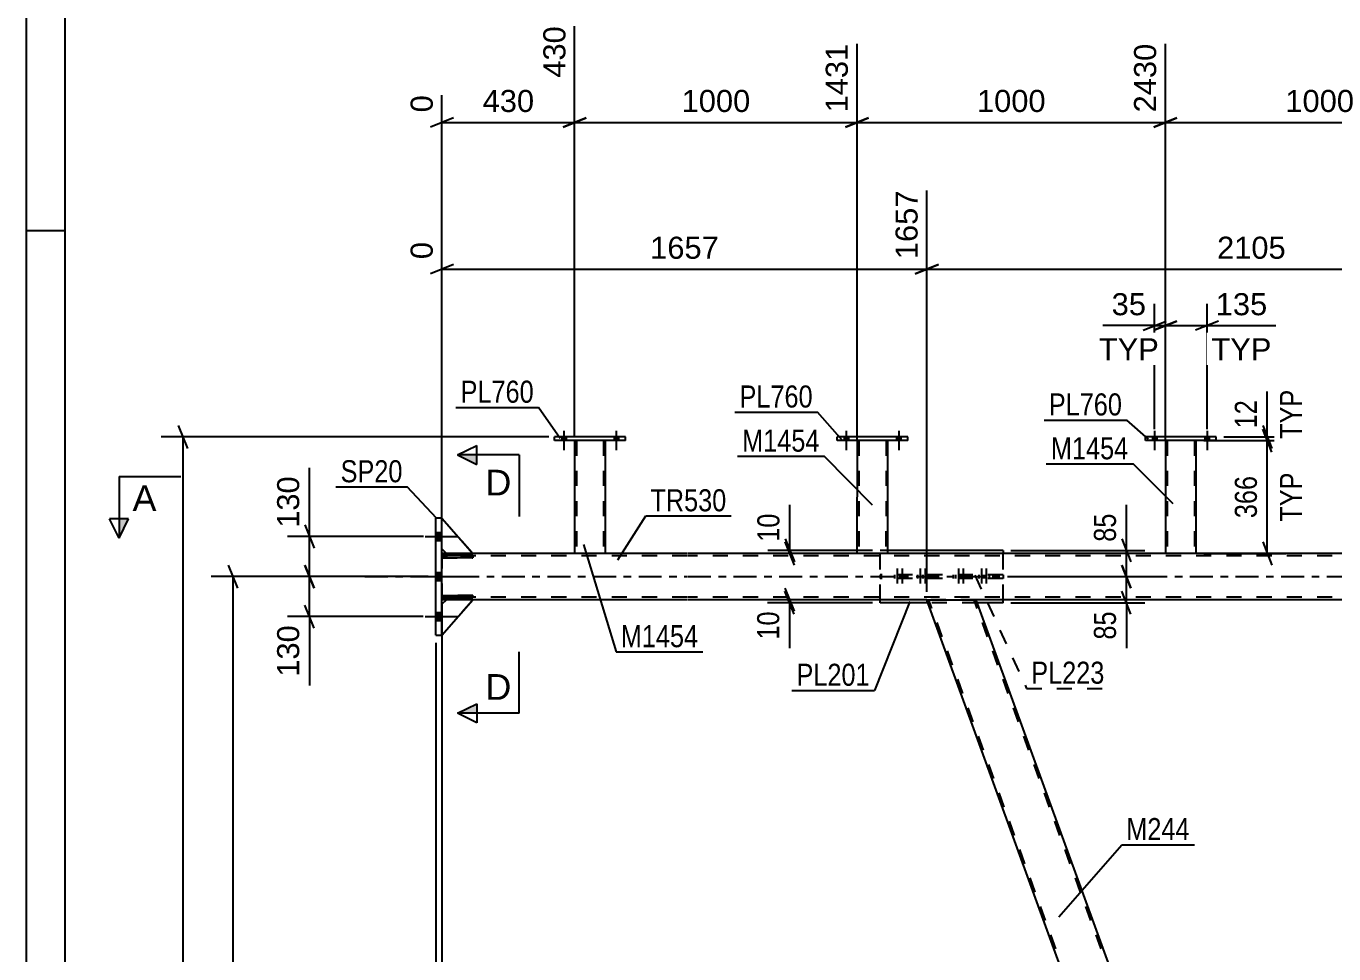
# Model space of a CAD drawing. Header units: millimetres. Extents: x -54 to 787, y -402 to 192.
# Drawn here: x -53.8 to 115.8, y -49 to 71.4 of the extents above; entities that cross this region are included whole.
import ezdxf

# ---------------------------------------------------------------- set-up
doc = ezdxf.new("R2010")
doc.units = ezdxf.units.MM
doc.linetypes.add('DXK_LINE_DOT2', pattern=[3.9198, 1.9599, -1.9599])
doc.linetypes.add('DXK_LINE_DOT3', pattern=[5.9187, 2.979, -0.9799, 0.9799, -0.9799])
doc.styles.add('Arial', font='ARIAL.TTF', dxfattribs={"height": 0.2})
doc.styles.add('Arial Narrow', font='ARIALN.TTF', dxfattribs={"height": 0.2})

# ---------------------------------------------------------------- blocks, each defined once
blk = doc.blocks.new('Unknown-122573057-1115')
at = {"color": 5, "linetype": 'Continuous'}
for p, q in [((-53.78, 191.89), (-53.78, -402.11)), ((-48.78, 186.89), (-48.78, -397.11)), ((-48.78, 44.89), (-53.78, 44.89))]:
    blk.add_line(p, q, dxfattribs=at)
blk = doc.blocks.new('Part-122573057-3100 - 2998')
at = {"color": 2, "linetype": 'Continuous'}
for p, q in [((14.77, 17.64), (14.77, 18.12)), ((23.97, 18.12), (14.77, 18.12)), ((23.97, 17.64), (14.77, 17.64)), ((23.97, 17.64), (23.97, 18.12))]:
    blk.add_line(p, q, dxfattribs=at)
blk = doc.blocks.new('Part-122573057-3563 - 2998')
at = {"color": 7, "linetype": 'DXK_LINE_DOT2'}
for p, q in [((72.93, 0.24), (57.01, 0.24)), ((57.01, 0.24), (57.01, -0.24)), ((63.47, 0.24), (63.47, -0.24)), ((66.52, -0.24), (66.52, 0.24)), ((72.93, 0.24), (72.93, -0.24)), ((72.93, -0.24), (57.01, -0.24))]:
    blk.add_line(p, q, dxfattribs=at)
blk = doc.blocks.new('Part-122573057-3105 - 2998')
at = {"color": 2, "linetype": 'Continuous'}
for p, q in [((0.76, 3), (0.16, 3)), ((31.97, 3), (4.16, 3)), ((676.08, 3), (32.07, 3)), ((0.76, -3), (0.16, -3)), ((31.97, -3), (4.16, -3)), ((63.05, -3), (32.07, -3)), ((148.18, -3), (69.43, -3))]:
    blk.add_line(p, q, dxfattribs=at)
at = {"color": 7, "linetype": 'DXK_LINE_DOT2'}
for p, q in [((0.16, 3), (0.16, -3)), ((31.97, 2.68), (0.16, 2.68)), ((4.16, 3), (0.76, 3)), ((680.08, 2.68), (32.07, 2.68)), ((31.97, -2.68), (0.16, -2.68)), ((4.16, -3), (0.76, -3)), ((680.08, -2.68), (32.07, -2.68)), ((69.43, -3), (63.05, -3))]:
    blk.add_line(p, q, dxfattribs=at)
at = {"color": 7, "linetype": 'DXK_LINE_DOT3'}
for p, q in [((-9.84, 0), (31.97, 0)), ((32.07, 0), (690.08, 0))]:
    blk.add_line(p, q, dxfattribs=at)
blk = doc.blocks.new('Part-122573057-3136 - 2998')
at = {"color": 2, "linetype": 'Continuous'}
for p, q in [((51.4, 17.64), (51.4, 18.12)), ((60.6, 18.12), (51.4, 18.12)), ((60.6, 17.64), (51.4, 17.64)), ((60.6, 17.64), (60.6, 18.12))]:
    blk.add_line(p, q, dxfattribs=at)
blk = doc.blocks.new('Part-122573057-3457 - 2998')
at = {"color": 7, "linetype": 'DXK_LINE_DOT2'}
for p, q in [((0.76, -3), (0.16, -3.6)), ((0.16, -7.6), (4.16, -3)), ((4.16, -3), (0.76, -3)), ((0.16, -3.6), (0.16, -7.6))]:
    blk.add_line(p, q, dxfattribs=at)
blk = doc.blocks.new('Part-122573057-3141 - 2998')
at = {"color": 2, "linetype": 'Continuous'}
for p, q in [((17.37, 17.64), (17.37, 3)), ((21.37, 3), (21.37, 17.64))]:
    blk.add_line(p, q, dxfattribs=at)
at = {"color": 7, "linetype": 'DXK_LINE_DOT2'}
for p, q in [((21.37, 17.64), (17.37, 17.64)), ((17.61, 17.64), (17.61, 3)), ((21.13, 17.64), (21.13, 3)), ((21.37, 3), (17.37, 3)), ((21.37, 3), (21.37, 3)), ((21.37, 3), (21.37, 3))]:
    blk.add_line(p, q, dxfattribs=at)
blk = doc.blocks.new('Bolt-122573057-3182 - 2998')
at = {"linetype": 'Continuous'}
for points in [[(0.16, 4.68), (0.16, 5.72), (-0.64, 5.72), (-0.64, 4.68)], [(0.16, 4.68), (0.16, 5.72), (-0.64, 5.72), (-0.64, 4.68)], [(0.16, 4.68), (0.16, 5.72), (-0.64, 5.72), (-0.64, 4.68)], [(0.16, -0.52), (0.16, 0.52), (-0.64, 0.52), (-0.64, -0.52)], [(0.16, -0.52), (0.16, 0.52), (-0.64, 0.52), (-0.64, -0.52)], [(0.16, -5.72), (0.16, -4.68), (-0.64, -4.68), (-0.64, -5.72)], [(0.16, -5.72), (0.16, -4.68), (-0.64, -4.68), (-0.64, -5.72)], [(0.16, -5.72), (0.16, -4.68), (-0.64, -4.68), (-0.64, -5.72)]]:
    blk.add_hatch(color=1, dxfattribs=at).paths.add_polyline_path(points)
at = {"color": 1, "linetype": 'Continuous'}
for p, q in [((-2.04, 5.2), (2.16, 5.2)), ((-2.04, 5.2), (2.16, 5.2)), ((-2.04, 5.2), (2.16, 5.2)), ((-0.64, 5.72), (0.16, 5.72)), ((-0.64, 5.72), (0.16, 5.72)), ((-0.64, 5.72), (0.16, 5.72)), ((-0.64, 4.68), (0.16, 4.68)), ((-0.64, 4.68), (0.16, 4.68)), ((-0.64, 4.68), (0.16, 4.68)), ((-2.04, 0), (2.16, 0)), ((-2.04, 0), (2.16, 0)), ((-0.64, 0.52), (0.16, 0.52)), ((-0.64, 0.52), (0.16, 0.52)), ((-0.64, -0.52), (0.16, -0.52)), ((-0.64, -0.52), (0.16, -0.52)), ((-0.64, -4.68), (0.16, -4.68)), ((-0.64, -4.68), (0.16, -4.68)), ((-0.64, -4.68), (0.16, -4.68)), ((-2.04, -5.2), (2.16, -5.2)), ((-2.04, -5.2), (2.16, -5.2)), ((-2.04, -5.2), (2.16, -5.2)), ((-0.64, -5.72), (0.16, -5.72)), ((-0.64, -5.72), (0.16, -5.72)), ((-0.64, -5.72), (0.16, -5.72))]:
    blk.add_line(p, q, dxfattribs=at)
blk = doc.blocks.new('Part-122573057-3583 - 2998')
at = {"color": 2, "linetype": 'Continuous'}
for p, q in [((147.23, -3), (111.01, -117.23)), ((149.92, -7.77), (113.69, -122))]:
    blk.add_line(p, q, dxfattribs=at)
at = {"color": 7, "linetype": 'DXK_LINE_DOT2'}
for p, q in [((147.48, -3), (111.14, -117.6)), ((148.18, -3), (147.23, -3)), ((148.18, -3), (149.92, -7.77)), ((113.44, -122), (149.78, -7.4)), ((112.74, -122), (111.01, -117.23)), ((113.69, -122), (112.74, -122))]:
    blk.add_line(p, q, dxfattribs=at)
blk = doc.blocks.new('Part-122573057-3193 - 2998')
at = {"color": 2, "linetype": 'Continuous'}
for p, q in [((93.99, 17.64), (93.99, 3)), ((97.99, 3), (97.99, 17.64))]:
    blk.add_line(p, q, dxfattribs=at)
at = {"color": 7, "linetype": 'DXK_LINE_DOT2'}
for p, q in [((97.99, 17.64), (93.99, 17.64)), ((94.23, 17.64), (94.23, 3)), ((97.75, 17.64), (97.75, 3)), ((97.99, 3), (93.99, 3)), ((97.99, 3), (97.99, 3)), ((97.99, 3), (97.99, 3))]:
    blk.add_line(p, q, dxfattribs=at)
blk = doc.blocks.new('Part-122573057-3198 - 2998')
at = {"color": 2, "linetype": 'Continuous'}
for p, q in [((91.39, 17.64), (91.39, 18.12)), ((100.59, 18.12), (91.39, 18.12)), ((100.59, 17.64), (91.39, 17.64)), ((100.59, 17.64), (100.59, 18.12))]:
    blk.add_line(p, q, dxfattribs=at)
blk = doc.blocks.new('Part-122573057-3203 - 2998')
at = {"color": 2, "linetype": 'Continuous'}
for p, q in [((54, 17.64), (53.99, 3)), ((57.99, 3), (58, 17.64))]:
    blk.add_line(p, q, dxfattribs=at)
at = {"color": 7, "linetype": 'DXK_LINE_DOT2'}
for p, q in [((58, 17.64), (54, 17.64)), ((54.24, 17.64), (54.23, 3)), ((57.76, 17.64), (57.75, 3)), ((57.99, 3), (53.99, 3)), ((57.99, 3), (57.99, 3)), ((57.99, 3), (57.99, 3))]:
    blk.add_line(p, q, dxfattribs=at)
blk = doc.blocks.new('Part-122573057-3376 - 2998')
at = {"color": 2, "linetype": 'Continuous'}
for p, q in [((0.16, -2.44), (4.16, -2.44)), ((0.16, -2.44), (0.16, -2.76)), ((4.16, -2.76), (0.16, -2.76)), ((4.16, -2.44), (4.16, -2.76))]:
    blk.add_line(p, q, dxfattribs=at)
at = {"color": 7, "linetype": 'DXK_LINE_DOT2'}
blk.add_line((0.76, -2.76), (0.76, -2.44), dxfattribs=at)
blk = doc.blocks.new('Bolt-122573057-3629 - 2998')
at = {"linetype": 'Continuous'}
for points in [[(52.32, 17.64), (52.88, 17.64), (52.88, 18.12), (52.32, 18.12)], [(52.32, 17.64), (52.88, 17.64), (52.88, 18.12), (52.32, 18.12)], [(59.12, 17.64), (59.68, 17.64), (59.68, 18.12), (59.12, 18.12)], [(59.12, 17.64), (59.68, 17.64), (59.68, 18.12), (59.12, 18.12)]]:
    blk.add_hatch(color=1, dxfattribs=at).paths.add_polyline_path(points)
at = {"color": 1, "linetype": 'Continuous'}
for p, q in [((52.6, 18.92), (52.6, 16.4)), ((52.6, 18.92), (52.6, 16.4)), ((59.4, 18.92), (59.4, 16.4)), ((59.4, 18.92), (59.4, 16.4)), ((52.32, 18.12), (52.32, 17.64)), ((52.32, 18.12), (52.32, 17.64)), ((52.88, 18.12), (52.88, 17.64)), ((52.88, 18.12), (52.88, 17.64)), ((59.12, 18.12), (59.12, 17.64)), ((59.12, 18.12), (59.12, 17.64)), ((59.68, 18.12), (59.68, 17.64)), ((59.68, 18.12), (59.68, 17.64))]:
    blk.add_line(p, q, dxfattribs=at)
blk = doc.blocks.new('Part-122573057-3298 - 2998')
at = {"color": 7, "linetype": 'DXK_LINE_DOT2'}
for p, q in [((4.16, -2.44), (0.16, -2.44)), ((0.16, -2.44), (0.16, -2.76)), ((0.16, -2.76), (4.16, -2.76)), ((0.76, -2.76), (0.76, -2.44)), ((4.16, -2.76), (4.16, -2.44))]:
    blk.add_line(p, q, dxfattribs=at)
blk = doc.blocks.new('Part-122573057-3375 - 2998')
at = {"color": 7, "linetype": 'DXK_LINE_DOT2'}
for p, q in [((4.16, 2.76), (0.16, 2.76)), ((0.16, 2.76), (0.16, 2.44)), ((0.16, 2.44), (4.16, 2.44)), ((0.76, 2.76), (0.76, 2.44)), ((4.16, 2.44), (4.16, 2.76))]:
    blk.add_line(p, q, dxfattribs=at)
blk = doc.blocks.new('Part-122573057-3377 - 2998')
at = {"color": 2, "linetype": 'Continuous'}
for p, q in [((0.16, 2.44), (0.16, 2.76)), ((0.16, 2.76), (4.16, 2.76)), ((4.16, 2.44), (0.16, 2.44)), ((4.16, 2.76), (4.16, 2.44))]:
    blk.add_line(p, q, dxfattribs=at)
at = {"color": 7, "linetype": 'DXK_LINE_DOT2'}
blk.add_line((0.76, 2.44), (0.76, 2.76), dxfattribs=at)
blk = doc.blocks.new('Part-122573057-3432 - 2998')
at = {"color": 2, "linetype": 'Continuous'}
for p, q in [((106.36, -122), (63.05, -3)), ((63.05, -3), (69.43, -3)), ((112.74, -122), (69.43, -3)), ((112.71, -122), (106.36, -122)), ((112.74, -122), (112.71, -122))]:
    blk.add_line(p, q, dxfattribs=at)
at = {"color": 7, "linetype": 'DXK_LINE_DOT2'}
for p, q in [((106.61, -122), (63.3, -3)), ((112.49, -122), (69.18, -3))]:
    blk.add_line(p, q, dxfattribs=at)
blk = doc.blocks.new('Part-122573057-3455 - 2998')
at = {"color": 7, "linetype": 'DXK_LINE_DOT2'}
for p, q in [((0.16, 3.6), (0.16, 7.6)), ((0.16, 7.6), (4.16, 3)), ((0.76, 3), (0.16, 3.6)), ((4.16, 3), (0.76, 3))]:
    blk.add_line(p, q, dxfattribs=at)
blk = doc.blocks.new('Part-122573057-3456 - 2998')
at = {"color": 2, "linetype": 'Continuous'}
for p, q in [((0.16, 7.6), (4.16, 3)), ((0.76, 3), (0.16, 3.6)), ((4.16, 3), (0.76, 3))]:
    blk.add_line(p, q, dxfattribs=at)
at = {"color": 7, "linetype": 'DXK_LINE_DOT2'}
blk.add_line((0.16, 3.6), (0.16, 7.6), dxfattribs=at)
blk = doc.blocks.new('Part-122573057-3484 - 2998')
at = {"color": 2, "linetype": 'Continuous'}
for p, q in [((0.76, -3), (0.16, -3.6)), ((0.16, -7.6), (4.16, -3)), ((4.16, -3), (0.76, -3))]:
    blk.add_line(p, q, dxfattribs=at)
at = {"color": 7, "linetype": 'DXK_LINE_DOT2'}
blk.add_line((0.16, -3.6), (0.16, -7.6), dxfattribs=at)
blk = doc.blocks.new('Bolt-122573057-3637 - 2998')
at = {"color": 1, "linetype": 'DXK_LINE_DOT2'}
for p, q in [((58.84, 0.24), (58.84, -0.24)), ((59.2, 1.04), (59.2, -2.16)), ((59.49, 0.24), (59.49, -0.24)), ((59.56, 0.24), (59.56, -0.24)), ((59.85, 1.04), (59.85, -2.16)), ((60.21, 0.24), (60.21, -0.24)), ((61.82, 0.24), (61.82, -0.24)), ((62.18, 1.04), (62.18, -2.16)), ((62.47, 0.24), (62.47, -0.24)), ((62.54, 0.24), (62.54, -0.24)), ((62.83, 1.04), (62.83, -2.16)), ((63.19, 0.24), (63.19, -0.24))]:
    blk.add_line(p, q, dxfattribs=at)
blk = doc.blocks.new('Bolt-122573057-3631 - 2998')
at = {"linetype": 'Continuous'}
for points in [[(15.69, 17.64), (16.25, 17.64), (16.25, 18.12), (15.69, 18.12)], [(15.69, 17.64), (16.25, 17.64), (16.25, 18.12), (15.69, 18.12)], [(22.49, 17.64), (23.05, 17.64), (23.05, 18.12), (22.49, 18.12)], [(22.49, 17.64), (23.05, 17.64), (23.05, 18.12), (22.49, 18.12)]]:
    blk.add_hatch(color=1, dxfattribs=at).paths.add_polyline_path(points)
at = {"color": 1, "linetype": 'Continuous'}
for p, q in [((15.97, 18.92), (15.97, 16.4)), ((15.97, 18.92), (15.97, 16.4)), ((22.77, 18.92), (22.77, 16.4)), ((22.77, 18.92), (22.77, 16.4)), ((15.69, 18.12), (15.69, 17.64)), ((15.69, 18.12), (15.69, 17.64)), ((16.25, 18.12), (16.25, 17.64)), ((16.25, 18.12), (16.25, 17.64)), ((22.49, 18.12), (22.49, 17.64)), ((22.49, 18.12), (22.49, 17.64)), ((23.05, 18.12), (23.05, 17.64)), ((23.05, 18.12), (23.05, 17.64))]:
    blk.add_line(p, q, dxfattribs=at)
blk = doc.blocks.new('Part-122573057-3547 - 2998')
at = {"color": 2, "linetype": 'Continuous'}
for p, q in [((-0.64, -7.6), (-0.64, 7.6)), ((0.16, 7.6), (-0.64, 7.6)), ((0.16, -7.6), (0.16, 7.6)), ((-0.64, -7.6), (0.16, -7.6))]:
    blk.add_line(p, q, dxfattribs=at)
blk = doc.blocks.new('Part-122573057-3568 - 2998')
at = {"color": 7, "linetype": 'DXK_LINE_DOT2'}
for p, q in [((57.01, -3), (57.01, 3.4)), ((57.99, 3.4), (57.01, 3.4)), ((72.93, -3), (72.93, 3)), ((69.58, -3.4), (63.19, -3.4))]:
    blk.add_line(p, q, dxfattribs=at)
at = {"color": 2, "linetype": 'Continuous'}
for p, q in [((72.93, 3.4), (57.99, 3.4)), ((72.93, 3.4), (72.93, 3)), ((57.01, -3.4), (57.01, -3)), ((72.93, -3.4), (72.93, -3)), ((63.19, -3.4), (57.01, -3.4)), ((72.93, -3.4), (69.58, -3.4))]:
    blk.add_line(p, q, dxfattribs=at)
blk = doc.blocks.new('Bolt-122573057-3627 - 2998')
at = {"linetype": 'Continuous'}
for points in [[(92.31, 17.64), (92.87, 17.64), (92.87, 18.12), (92.31, 18.12)], [(92.31, 17.64), (92.87, 17.64), (92.87, 18.12), (92.31, 18.12)], [(99.11, 17.64), (99.67, 17.64), (99.67, 18.12), (99.11, 18.12)], [(99.11, 17.64), (99.67, 17.64), (99.67, 18.12), (99.11, 18.12)]]:
    blk.add_hatch(color=1, dxfattribs=at).paths.add_polyline_path(points)
at = {"color": 1, "linetype": 'Continuous'}
for p, q in [((92.59, 18.92), (92.59, 16.4)), ((92.59, 18.92), (92.59, 16.4)), ((99.39, 18.92), (99.39, 16.4)), ((99.39, 18.92), (99.39, 16.4)), ((92.31, 18.12), (92.31, 17.64)), ((92.31, 18.12), (92.31, 17.64)), ((92.87, 18.12), (92.87, 17.64)), ((92.87, 18.12), (92.87, 17.64)), ((99.11, 18.12), (99.11, 17.64)), ((99.11, 18.12), (99.11, 17.64)), ((99.67, 18.12), (99.67, 17.64)), ((99.67, 18.12), (99.67, 17.64))]:
    blk.add_line(p, q, dxfattribs=at)
blk = doc.blocks.new('Bolt-122573057-3630 - 2998')
at = {"color": 1, "linetype": 'DXK_LINE_DOT2'}
for p, q in [((66.78, 0.24), (66.78, -0.24)), ((67.14, 1.04), (67.14, -1.96)), ((67.39, 0.24), (67.39, -0.24)), ((67.5, 0.24), (67.5, -0.24)), ((67.75, 1.04), (67.75, -1.96)), ((68.11, 0.24), (68.11, -0.24)), ((69.8, 0.24), (69.8, -0.24)), ((70.16, 1.04), (70.16, -1.96)), ((70.4, 0.24), (70.4, -0.24)), ((70.52, 0.24), (70.52, -0.24)), ((70.76, 1.04), (70.76, -1.96)), ((71.12, 0.24), (71.12, -0.24))]:
    blk.add_line(p, q, dxfattribs=at)
blk = doc.blocks.new('StraightDimension-122573057-4766 - 2998')
at = {"color": 7, "linetype": 'Continuous'}
for p, q in [((92.59, 19.12), (92.59, 35.42)), ((93.99, 18.64), (93.99, 35.42)), ((91.09, 31.97), (94.09, 33.17)), ((95.49, 33.17), (92.49, 31.97)), ((92.59, 32.57), (93.99, 32.57))]:
    blk.add_line(p, q, dxfattribs=at)
at = {"color": 0}
blk.add_wipeout([(92.07, 33.32), (92.07, 37.52), (86.42, 37.52), (86.42, 33.32)], dxfattribs=at)
at = {"color": 0, "linetype": 'Continuous'}
blk.add_wipeout([(93.73, 27.47), (93.73, 31.67), (84.76, 31.67), (84.76, 27.47)], dxfattribs=at)
at = {"color": 7, "linetype": 'Continuous'}
blk.add_line((92.59, 32.57), (85.89, 32.57), dxfattribs=at)
blk.add_line((92.59, 32.57), (85.89, 32.57), dxfattribs=at)
at = {"color": 3, "style": 'Arial'}
blk.add_text('35', height=2.865, dxfattribs=at).set_placement((87.02, 33.92))
at = {"color": 3, "linetype": 'Continuous', "style": 'Arial'}
blk.add_text('TYP', height=2.865, dxfattribs=at).set_placement((85.36, 28.07))
blk = doc.blocks.new('StraightDimension-122573057-10119 - 2998')
at = {"color": 7, "linetype": 'Continuous'}
for p, q in [((56.01, 3.4), (42.43, 3.4)), ((44.68, 4.9), (45.88, 1.9)), ((45.88, 1.5), (44.68, 4.5)), ((45.28, 3), (45.28, 3.4)), ((56.01, 3), (42.43, 3))]:
    blk.add_line(p, q, dxfattribs=at)
at = {"color": 0}
blk.add_wipeout([(44.53, 8.78), (40.33, 8.78), (40.33, 3.92), (44.53, 3.92)], dxfattribs=at)
at = {"color": 7, "linetype": 'Continuous'}
blk.add_line((45.28, 3.4), (45.28, 9.3), dxfattribs=at)
blk.add_line((45.28, 3.4), (45.28, 9.3), dxfattribs=at)
at = {"color": 3, "style": 'Arial Narrow'}
blk.add_text('10', height=2.863, rotation=90.0002, dxfattribs=at).set_placement((43.93, 4.52))
blk = doc.blocks.new('StraightDimension-122573057-4388 - 2998')
at = {"color": 7, "linetype": 'Continuous'}
for p, q in [((-17.61, 1.5), (-16.41, -1.5)), ((-1.64, 0), (-19.86, 0)), ((-17.01, -5.2), (-17.01, 0)), ((-16.41, -6.7), (-17.61, -3.7)), ((-2.26, -5.2), (-19.86, -5.2))]:
    blk.add_line(p, q, dxfattribs=at)
at = {"color": 0}
blk.add_wipeout([(-17.76, -5.73), (-21.96, -5.73), (-21.96, -13.6), (-17.76, -13.6)], dxfattribs=at)
at = {"color": 7, "linetype": 'Continuous'}
blk.add_line((-17.01, -5.2), (-17.01, -14.12), dxfattribs=at)
blk.add_line((-17.01, -5.2), (-17.01, -14.12), dxfattribs=at)
at = {"color": 3, "style": 'Arial'}
blk.add_text('130', height=2.865, rotation=90.0002, dxfattribs=at).set_placement((-18.36, -13))
blk = doc.blocks.new('StraightDimension-122573057-4366 - 2998')
at = {"color": 7, "linetype": 'Continuous'}
for p, q in [((-26.33, -1.5), (-27.53, 1.5)), ((-1.64, 0), (-29.78, 0)), ((-26.93, -125), (-26.93, 0)), ((-27.53, -123.5), (-26.33, -126.5)), ((40.47, -125), (-29.78, -125))]:
    blk.add_line(p, q, dxfattribs=at)
at = {"color": 0}
blk.add_wipeout([(-27.68, -57.45), (-31.88, -57.45), (-31.88, -67.55), (-27.68, -67.55)], dxfattribs=at)
at = {"color": 3, "style": 'Arial'}
blk.add_text('3125', height=2.865, rotation=90.0002, dxfattribs=at).set_placement((-28.28, -66.95))
blk = doc.blocks.new('StraightDimension-122573057-3693 - 2998')
at = {"color": 7, "linetype": 'Continuous'}
for p, q in [((107.81, 16.14), (106.61, 19.14)), ((98.99, 17.64), (109.61, 17.64)), ((107.21, 3), (107.21, 17.64)), ((106.61, 4.5), (107.81, 1.5)), ((98.99, 3), (109.61, 3))]:
    blk.add_line(p, q, dxfattribs=at)
at = {"color": 0, "linetype": 'Continuous'}
blk.add_wipeout([(112.31, 14.11), (108.11, 14.11), (108.11, 6.52), (112.31, 6.52)], dxfattribs=at)
at = {"color": 3, "linetype": 'Continuous', "style": 'Arial Narrow'}
blk.add_text('TYP', height=2.863, rotation=90.0002, dxfattribs=at).set_placement((111.71, 7.12))
at = {"color": 0}
blk.add_wipeout([(106.46, 13.66), (102.26, 13.66), (102.26, 6.98), (106.46, 6.98)], dxfattribs=at)
at = {"color": 3, "style": 'Arial Narrow'}
blk.add_text('366', height=2.863, rotation=90.0002, dxfattribs=at).set_placement((105.86, 7.58))
blk = doc.blocks.new('StraightDimension-122573057-4756 - 2998')
at = {"color": 7, "linetype": 'Continuous'}
for p, q in [((93.99, 18.64), (93.99, 35.42)), ((99.39, 19.12), (99.39, 35.42)), ((92.49, 31.97), (95.49, 33.17)), ((93.99, 32.57), (99.39, 32.57)), ((100.89, 33.17), (97.89, 31.97))]:
    blk.add_line(p, q, dxfattribs=at)
at = {"color": 0}
blk.add_wipeout([(107.79, 33.32), (107.79, 37.52), (99.92, 37.52), (99.92, 33.32)], dxfattribs=at)
at = {"color": 0, "linetype": 'Continuous'}
blk.add_wipeout([(108.34, 27.47), (108.34, 31.67), (99.36, 31.67), (99.36, 27.47)], dxfattribs=at)
at = {"color": 7, "linetype": 'Continuous'}
blk.add_line((99.39, 32.57), (108.31, 32.57), dxfattribs=at)
blk.add_line((99.39, 32.57), (108.31, 32.57), dxfattribs=at)
at = {"color": 3, "style": 'Arial'}
blk.add_text('135', height=2.865, dxfattribs=at).set_placement((100.52, 33.92))
at = {"color": 3, "linetype": 'Continuous', "style": 'Arial'}
blk.add_text('TYP', height=2.865, dxfattribs=at).set_placement((99.96, 28.07))
blk = doc.blocks.new('StraightDimension-122573057-8314 - 2998')
at = {"color": 7, "linetype": 'Continuous'}
for p, q in [((54, 17.62), (54, 69.15)), ((93.99, 17.62), (93.99, 69.15)), ((55.5, 59.55), (52.5, 58.35)), ((92.49, 58.35), (95.49, 59.55)), ((54, 58.95), (93.99, 58.95))]:
    blk.add_line(p, q, dxfattribs=at)
at = {"color": 0, "linetype": 'Continuous'}
blk.add_wipeout([(93.39, 69.75), (89.19, 69.75), (89.19, 59.65), (93.39, 59.65)], dxfattribs=at)
at = {"color": 0}
blk.add_wipeout([(79.04, 59.7), (79.04, 63.9), (68.95, 63.9), (68.95, 59.7)], dxfattribs=at)
at = {"color": 3, "linetype": 'Continuous', "style": 'Arial'}
blk.add_text('2430', height=2.865, rotation=90.0002, dxfattribs=at).set_placement((92.79, 60.25))
at = {"color": 3, "style": 'Arial'}
blk.add_text('1000', height=2.865, dxfattribs=at).set_placement((69.55, 60.3))
blk = doc.blocks.new('StraightDimension-122573057-4438 - 2998')
at = {"color": 7, "linetype": 'Continuous'}
for p, q in [((-32.8, 16.62), (-34, 19.62)), ((14.01, 18.12), (-36.25, 18.12)), ((-33.4, -132.6), (-33.4, 18.12)), ((-34, -131.1), (-32.8, -134.1)), ((40.47, -132.6), (-36.25, -132.6))]:
    blk.add_line(p, q, dxfattribs=at)
at = {"color": 0}
blk.add_wipeout([(-34.15, -52.19), (-38.35, -52.19), (-38.35, -62.29), (-34.15, -62.29)], dxfattribs=at)
at = {"color": 3, "style": 'Arial'}
blk.add_text('3768', height=2.865, rotation=90.0002, dxfattribs=at).set_placement((-34.75, -61.69))
blk = doc.blocks.new('StraightDimension-122573057-3703 - 2998')
at = {"color": 7, "linetype": 'Continuous'}
for p, q in [((106.61, 19.62), (107.81, 16.62)), ((107.81, 16.14), (106.61, 19.14)), ((98.99, 17.64), (109.61, 17.64)), ((101.59, 18.12), (109.61, 18.12)), ((107.21, 17.64), (107.21, 18.12))]:
    blk.add_line(p, q, dxfattribs=at)
at = {"color": 0, "linetype": 'Continuous'}
blk.add_wipeout([(112.31, 24.86), (108.11, 24.86), (108.11, 17.27), (112.31, 17.27)], dxfattribs=at)
at = {"color": 0}
blk.add_wipeout([(106.46, 23.5), (102.26, 23.5), (102.26, 18.64), (106.46, 18.64)], dxfattribs=at)
at = {"color": 7, "linetype": 'Continuous'}
blk.add_line((107.21, 18.12), (107.21, 24.02), dxfattribs=at)
blk.add_line((107.21, 18.12), (107.21, 24.02), dxfattribs=at)
at = {"color": 3, "linetype": 'Continuous', "style": 'Arial Narrow'}
blk.add_text('TYP', height=2.863, rotation=90.0002, dxfattribs=at).set_placement((111.71, 17.87))
at = {"color": 3, "style": 'Arial Narrow'}
blk.add_text('12', height=2.863, rotation=90.0002, dxfattribs=at).set_placement((105.86, 19.24))
blk = doc.blocks.new('StraightDimension-122573057-3712 - 2998')
at = {"color": 7, "linetype": 'Continuous'}
for p, q in [((0.16, -4), (0.16, -64.84)), ((42.27, -121), (42.27, -59.59)), ((1.66, -61.84), (-1.34, -63.04)), ((0.16, -62.44), (42.27, -62.44)), ((40.77, -63.04), (43.77, -61.84))]:
    blk.add_line(p, q, dxfattribs=at)
at = {"color": 0}
blk.add_wipeout([(26.26, -61.69), (26.26, -57.49), (16.17, -57.49), (16.17, -61.69)], dxfattribs=at)
at = {"color": 3, "style": 'Arial'}
blk.add_text('1137', height=2.865, dxfattribs=at).set_placement((16.77, -61.09))
blk = doc.blocks.new('StraightDimension-122573057-4324 - 2998')
at = {"color": 7, "linetype": 'Continuous'}
blk.add_line((-0.64, -8.6), (-0.64, -166.98), dxfattribs=at)
blk = doc.blocks.new('StraightDimension-122573057-10147 - 2998')
at = {"color": 7, "linetype": 'Continuous'}
for p, q in [((73.93, 3.4), (91.33, 3.4)), ((88.33, 4.9), (89.53, 1.9)), ((88.93, 0), (88.93, 3.4)), ((73.93, 0), (91.33, 0)), ((89.53, -1.5), (88.33, 1.5))]:
    blk.add_line(p, q, dxfattribs=at)
at = {"color": 0}
blk.add_wipeout([(88.18, 8.78), (83.98, 8.78), (83.98, 3.92), (88.18, 3.92)], dxfattribs=at)
at = {"color": 7, "linetype": 'Continuous'}
blk.add_line((88.93, 3.4), (88.93, 9.3), dxfattribs=at)
blk.add_line((88.93, 3.4), (88.93, 9.3), dxfattribs=at)
at = {"color": 3, "style": 'Arial Narrow'}
blk.add_text('85', height=2.863, rotation=90.0002, dxfattribs=at).set_placement((87.58, 4.52))
blk = doc.blocks.new('StraightDimension-122573057-4396 - 2998')
at = {"color": 7, "linetype": 'Continuous'}
for p, q in [((-2.23, 5.2), (-19.86, 5.2)), ((-17.61, 6.7), (-16.41, 3.7)), ((-17.01, 0), (-17.01, 5.2)), ((-16.41, -1.5), (-17.61, 1.5)), ((-1.64, 0), (-19.86, 0))]:
    blk.add_line(p, q, dxfattribs=at)
at = {"color": 0}
blk.add_wipeout([(-17.76, 13.6), (-21.96, 13.6), (-21.96, 5.72), (-17.76, 5.72)], dxfattribs=at)
at = {"color": 7, "linetype": 'Continuous'}
blk.add_line((-17.01, 5.2), (-17.01, 14.12), dxfattribs=at)
blk.add_line((-17.01, 5.2), (-17.01, 14.12), dxfattribs=at)
at = {"color": 3, "style": 'Arial'}
blk.add_text('130', height=2.865, rotation=90.0002, dxfattribs=at).set_placement((-18.36, 6.33))
blk = doc.blocks.new('StraightDimension-122573057-4481 - 2998')
at = {"color": 7, "linetype": 'Continuous'}
for p, q in [((63.05, -2), (63.05, 50.09)), ((0.16, 4), (0.16, 43.42)), ((1.66, 40.5), (-1.34, 39.3)), ((0.16, 39.9), (63.05, 39.9)), ((61.55, 39.3), (64.55, 40.5))]:
    blk.add_line(p, q, dxfattribs=at)
at = {"color": 0, "linetype": 'Continuous'}
for points in [[(62.45, 50.69), (58.25, 50.69), (58.25, 40.6), (62.45, 40.6)], [(-0.44, 44.02), (-4.64, 44.02), (-4.64, 40.6), (-0.44, 40.6)]]:
    blk.add_wipeout(points, dxfattribs=at)
at = {"color": 0}
blk.add_wipeout([(36.65, 40.65), (36.65, 44.85), (26.56, 44.85), (26.56, 40.65)], dxfattribs=at)
at = {"color": 3, "linetype": 'Continuous', "style": 'Arial'}
for s, height, p in [('1657', 2.865, (61.85, 41.2)), ('0', 2.87, (-1.04, 41.2))]:
    blk.add_text(s, height=height, rotation=90.0002, dxfattribs=at).set_placement(p)
at = {"color": 3, "style": 'Arial'}
blk.add_text('1657', height=2.865, dxfattribs=at).set_placement((27.16, 41.25))
blk = doc.blocks.new('StraightDimension-122573057-4491 - 2998')
at = {"color": 7, "linetype": 'Continuous'}
for p, q in [((63.05, -2), (63.05, 50.09)), ((147.23, -2), (147.23, 50.09)), ((64.55, 40.5), (61.55, 39.3)), ((63.05, 39.9), (147.23, 39.9)), ((145.73, 39.3), (148.73, 40.5))]:
    blk.add_line(p, q, dxfattribs=at)
at = {"color": 0, "linetype": 'Continuous'}
blk.add_wipeout([(146.63, 50.69), (142.43, 50.69), (142.43, 40.6), (146.63, 40.6)], dxfattribs=at)
at = {"color": 0}
blk.add_wipeout([(110.19, 40.65), (110.19, 44.85), (100.09, 44.85), (100.09, 40.65)], dxfattribs=at)
at = {"color": 3, "linetype": 'Continuous', "style": 'Arial'}
blk.add_text('3761', height=2.865, rotation=90.0002, dxfattribs=at).set_placement((146.03, 41.2))
at = {"color": 3, "style": 'Arial'}
blk.add_text('2105', height=2.865, dxfattribs=at).set_placement((100.69, 41.25))
blk = doc.blocks.new('StraightDimension-122573057-8313 - 2998')
at = {"color": 7, "linetype": 'Continuous'}
for p, q in [((93.99, 17.62), (93.99, 69.15)), ((134, 18.64), (134, 69.15)), ((95.49, 59.55), (92.49, 58.35)), ((132.5, 58.35), (135.5, 59.55)), ((93.99, 58.95), (134, 58.95))]:
    blk.add_line(p, q, dxfattribs=at)
at = {"color": 0, "linetype": 'Continuous'}
blk.add_wipeout([(133.4, 69.75), (129.2, 69.75), (129.2, 59.65), (133.4, 59.65)], dxfattribs=at)
at = {"color": 0}
blk.add_wipeout([(119.04, 59.7), (119.04, 63.9), (108.95, 63.9), (108.95, 59.7)], dxfattribs=at)
at = {"color": 3, "linetype": 'Continuous', "style": 'Arial'}
blk.add_text('3430', height=2.865, rotation=90.0002, dxfattribs=at).set_placement((132.8, 60.25))
at = {"color": 3, "style": 'Arial'}
blk.add_text('1000', height=2.865, dxfattribs=at).set_placement((109.55, 60.3))
blk = doc.blocks.new('StraightDimension-122573057-8315 - 2998')
at = {"color": 7, "linetype": 'Continuous'}
for p, q in [((17.37, 18.24), (17.37, 71.42)), ((54, 17.62), (54, 69.15)), ((18.87, 59.55), (15.87, 58.35)), ((52.5, 58.35), (55.5, 59.55)), ((17.37, 58.95), (54, 58.95))]:
    blk.add_line(p, q, dxfattribs=at)
at = {"color": 0, "linetype": 'Continuous'}
blk.add_wipeout([(53.4, 69.75), (49.2, 69.75), (49.2, 59.65), (53.4, 59.65)], dxfattribs=at)
at = {"color": 0}
blk.add_wipeout([(40.73, 59.7), (40.73, 63.9), (30.64, 63.9), (30.64, 59.7)], dxfattribs=at)
at = {"color": 3, "linetype": 'Continuous', "style": 'Arial'}
blk.add_text('1431', height=2.865, rotation=90.0002, dxfattribs=at).set_placement((52.8, 60.25))
at = {"color": 3, "style": 'Arial'}
blk.add_text('1000', height=2.865, dxfattribs=at).set_placement((31.24, 60.3))
blk = doc.blocks.new('StraightDimension-122573057-8316 - 2998')
at = {"color": 7, "linetype": 'Continuous'}
for p, q in [((17.37, 18.24), (17.37, 71.42)), ((0.16, 4), (0.16, 62.48)), ((1.66, 59.55), (-1.34, 58.35)), ((15.87, 58.35), (18.87, 59.55)), ((0.16, 58.95), (17.37, 58.95))]:
    blk.add_line(p, q, dxfattribs=at)
at = {"color": 0, "linetype": 'Continuous'}
blk.add_wipeout([(-0.44, 63.08), (-4.64, 63.08), (-4.64, 59.65), (-0.44, 59.65)], dxfattribs=at)
at = {"color": 0}
blk.add_wipeout([(12.7, 59.7), (12.7, 63.9), (4.83, 63.9), (4.83, 59.7)], dxfattribs=at)
at = {"color": 3, "style": 'Arial'}
blk.add_text('430', height=2.865, dxfattribs=at).set_placement((5.43, 60.3))
at = {"color": 3, "linetype": 'Continuous', "style": 'Arial'}
blk.add_text('0', height=2.87, rotation=90.0002, dxfattribs=at).set_placement((-1.04, 60.25))
at = {"color": 0, "linetype": 'Continuous'}
blk.add_wipeout([(16.77, 72.02), (12.57, 72.02), (12.57, 64.15), (16.77, 64.15)], dxfattribs=at)
at = {"color": 3, "linetype": 'Continuous', "style": 'Arial'}
blk.add_text('430', height=2.865, rotation=90.0002, dxfattribs=at).set_placement((16.17, 64.75))
blk = doc.blocks.new('StraightDimension-122573057-10101 - 2998')
at = {"color": 7, "linetype": 'Continuous'}
for p, q in [((44.65, -1.5), (45.85, -4.5)), ((56.01, -3), (42.4, -3)), ((45.85, -4.9), (44.65, -1.9)), ((45.25, -3.4), (45.25, -3)), ((56.01, -3.4), (42.4, -3.4))]:
    blk.add_line(p, q, dxfattribs=at)
at = {"color": 0}
blk.add_wipeout([(44.5, -3.93), (40.3, -3.93), (40.3, -8.78), (44.5, -8.78)], dxfattribs=at)
at = {"color": 7, "linetype": 'Continuous'}
blk.add_line((45.25, -3.4), (45.25, -9.31), dxfattribs=at)
blk.add_line((45.25, -3.4), (45.25, -9.31), dxfattribs=at)
at = {"color": 3, "style": 'Arial Narrow'}
blk.add_text('10', height=2.863, rotation=90.0002, dxfattribs=at).set_placement((43.9, -8.18))
blk = doc.blocks.new('StraightDimension-122573057-10148 - 2998')
at = {"color": 7, "linetype": 'Continuous'}
for p, q in [((73.93, 0), (91.33, 0)), ((88.33, 1.5), (89.53, -1.5)), ((88.93, -3.4), (88.93, 0)), ((89.53, -4.9), (88.33, -1.9)), ((73.93, -3.4), (91.33, -3.4))]:
    blk.add_line(p, q, dxfattribs=at)
at = {"color": 0}
blk.add_wipeout([(88.18, -3.93), (83.98, -3.93), (83.98, -8.78), (88.18, -8.78)], dxfattribs=at)
at = {"color": 7, "linetype": 'Continuous'}
blk.add_line((88.93, -3.4), (88.93, -9.31), dxfattribs=at)
blk.add_line((88.93, -3.4), (88.93, -9.31), dxfattribs=at)
at = {"color": 3, "style": 'Arial Narrow'}
blk.add_text('85', height=2.863, rotation=90.0002, dxfattribs=at).set_placement((87.58, -8.18))
blk = doc.blocks.new('Mark-122573057-3199 - 2998')
at = {"color": 0}
blk.add_wipeout([(49.14, 16.21), (49.14, 19.21), (39.09, 19.21), (39.09, 16.21)], dxfattribs=at)
blk.add_wipeout([(49.14, 16.21), (49.14, 19.21), (39.09, 19.21), (39.09, 16.21)], dxfattribs=at)
at = {"color": 30, "linetype": 'Continuous'}
for p in [(38.49, 15.61), (55.98, 9.26)]:
    blk.add_line(p, (49.74, 15.61), dxfattribs=at)
at = {"color": 3, "style": 'Arial Narrow'}
blk.add_text('M1454', height=2.863, dxfattribs=at).set_placement((39.09, 16.21))
blk = doc.blocks.new('Mark-122573057-3137 - 2998')
at = {"color": 0}
blk.add_wipeout([(33.4, -9.17), (33.4, -6.17), (23.35, -6.17), (23.35, -9.17)], dxfattribs=at)
blk.add_wipeout([(33.4, -9.17), (33.4, -6.17), (23.35, -6.17), (23.35, -9.17)], dxfattribs=at)
at = {"color": 30, "linetype": 'Continuous'}
for p, q in [((18.52, 4.18), (22.75, -9.77)), ((22.75, -9.77), (34, -9.77))]:
    blk.add_line(p, q, dxfattribs=at)
at = {"color": 3, "style": 'Arial Narrow'}
blk.add_text('M1454', height=2.863, dxfattribs=at).set_placement((23.35, -9.17))
blk = doc.blocks.new('SectionMark-122573057-4967 - 2998')
at = {"linetype": 'Continuous'}
blk.add_hatch(color=6, dxfattribs=at).paths.add_polyline_path([(-41.73, 7.5), (-40.48, 7.5), (-41.73, 5)])
at = {"color": 6, "linetype": 'Continuous'}
for p, q in [((-41.73, 13), (-33.73, 13)), ((-41.73, 13), (-41.73, 5)), ((-41.73, 5), (-42.98, 7.5)), ((-40.48, 7.5), (-42.98, 7.5)), ((-41.73, 5), (-40.48, 7.5))]:
    blk.add_line(p, q, dxfattribs=at)
at = {"color": 0, "linetype": 'Continuous'}
blk.add_wipeout([(-36.87, 8.5), (-36.87, 12), (-39.98, 12), (-39.98, 8.5)], dxfattribs=at)
at = {"color": 3, "linetype": 'Continuous', "style": 'Arial'}
blk.add_text('A', height=3.34, dxfattribs=at).set_placement((-39.98, 8.5))
blk = doc.blocks.new('Mark-122573057-3559 - 2998')
at = {"color": 0}
blk.add_wipeout([(86.09, -13.91), (86.09, -10.91), (76.59, -10.91), (76.59, -13.91)], dxfattribs=at)
blk.add_wipeout([(86.09, -13.91), (86.09, -10.91), (76.59, -10.91), (76.59, -13.91)], dxfattribs=at)
at = {"color": 30, "linetype": 'DXK_LINE_DOT2'}
for p, q in [((69.27, 0.16), (75.99, -14.51)), ((75.99, -14.51), (86.69, -14.51))]:
    blk.add_line(p, q, dxfattribs=at)
at = {"color": 3, "style": 'Arial Narrow'}
blk.add_text('PL223', height=2.863, dxfattribs=at).set_placement((76.59, -13.91))
blk = doc.blocks.new('Mark-122573057-3096 - 2998')
at = {"color": 0}
blk.add_wipeout([(12.07, 22.56), (12.07, 25.56), (2.57, 25.56), (2.57, 22.56)], dxfattribs=at)
blk.add_wipeout([(12.07, 22.56), (12.07, 25.56), (2.57, 25.56), (2.57, 22.56)], dxfattribs=at)
at = {"color": 30, "linetype": 'Continuous'}
for p in [(1.97, 21.96), (15.48, 17.92)]:
    blk.add_line(p, (12.67, 21.96), dxfattribs=at)
at = {"color": 3, "style": 'Arial Narrow'}
blk.add_text('PL760', height=2.863, dxfattribs=at).set_placement((2.57, 22.56))
blk = doc.blocks.new('Mark-122573057-3101 - 2998')
at = {"color": 0}
blk.add_wipeout([(37.06, 8.47), (37.06, 11.47), (27.19, 11.47), (27.19, 8.47)], dxfattribs=at)
blk.add_wipeout([(37.06, 8.47), (37.06, 11.47), (27.19, 11.47), (27.19, 8.47)], dxfattribs=at)
at = {"color": 30, "linetype": 'Continuous'}
for p, q in [((22.99, 2.18), (26.59, 7.87)), ((26.59, 7.87), (37.66, 7.87))]:
    blk.add_line(p, q, dxfattribs=at)
at = {"color": 3, "style": 'Arial Narrow'}
blk.add_text('TR530', height=2.863, dxfattribs=at).set_placement((27.19, 8.47))
blk = doc.blocks.new('Mark-122573057-3132 - 2998')
at = {"color": 0}
blk.add_wipeout([(48.26, 21.94), (48.26, 24.94), (38.75, 24.94), (38.75, 21.94)], dxfattribs=at)
blk.add_wipeout([(48.26, 21.94), (48.26, 24.94), (38.75, 24.94), (38.75, 21.94)], dxfattribs=at)
at = {"color": 30, "linetype": 'Continuous'}
for p in [(38.15, 21.34), (52.09, 17.64)]:
    blk.add_line(p, (48.86, 21.34), dxfattribs=at)
at = {"color": 3, "style": 'Arial Narrow'}
blk.add_text('PL760', height=2.863, dxfattribs=at).set_placement((38.75, 21.94))
blk = doc.blocks.new('Mark-122573057-3189 - 2998')
at = {"color": 0}
blk.add_wipeout([(89.19, 15.22), (89.19, 18.22), (79.14, 18.22), (79.14, 15.22)], dxfattribs=at)
blk.add_wipeout([(89.19, 15.22), (89.19, 18.22), (79.14, 18.22), (79.14, 15.22)], dxfattribs=at)
at = {"color": 30, "linetype": 'Continuous'}
for p in [(78.54, 14.62), (95.02, 9.42)]:
    blk.add_line(p, (89.79, 14.62), dxfattribs=at)
at = {"color": 3, "style": 'Arial Narrow'}
blk.add_text('M1454', height=2.863, dxfattribs=at).set_placement((79.14, 15.22))
blk = doc.blocks.new('Mark-122573057-3194 - 2998')
at = {"color": 0}
blk.add_wipeout([(88.37, 20.91), (88.37, 23.91), (78.87, 23.91), (78.87, 20.91)], dxfattribs=at)
blk.add_wipeout([(88.37, 20.91), (88.37, 23.91), (78.87, 23.91), (78.87, 20.91)], dxfattribs=at)
at = {"color": 30, "linetype": 'Continuous'}
for p in [(78.27, 20.31), (91.78, 17.83)]:
    blk.add_line(p, (88.97, 20.31), dxfattribs=at)
at = {"color": 3, "style": 'Arial Narrow'}
blk.add_text('PL760', height=2.863, dxfattribs=at).set_placement((78.87, 20.91))
blk = doc.blocks.new('Mark-122573057-3428 - 2998')
at = {"color": 0}
blk.add_wipeout([(97.15, -34.21), (97.15, -31.21), (88.92, -31.21), (88.92, -34.21)], dxfattribs=at)
blk.add_wipeout([(97.15, -34.21), (97.15, -31.21), (88.92, -31.21), (88.92, -34.21)], dxfattribs=at)
at = {"color": 30, "linetype": 'Continuous'}
for p, q in [((80.17, -44.17), (88.32, -34.81)), ((88.32, -34.81), (97.75, -34.81))]:
    blk.add_line(p, q, dxfattribs=at)
at = {"color": 3, "style": 'Arial Narrow'}
blk.add_text('M244', height=2.863, dxfattribs=at).set_placement((88.92, -34.21))
blk = doc.blocks.new('Mark-122573057-3543 - 2998')
at = {"color": 0}
blk.add_wipeout([(-4.95, 12.24), (-4.95, 15.24), (-12.99, 15.24), (-12.99, 12.24)], dxfattribs=at)
blk.add_wipeout([(-4.95, 12.24), (-4.95, 15.24), (-12.99, 15.24), (-12.99, 12.24)], dxfattribs=at)
at = {"color": 30, "linetype": 'Continuous'}
for p in [(-13.59, 11.64), (-0.56, 7.58)]:
    blk.add_line(p, (-4.35, 11.64), dxfattribs=at)
at = {"color": 3, "style": 'Arial Narrow'}
blk.add_text('SP20', height=2.863, dxfattribs=at).set_placement((-12.99, 12.24))
blk = doc.blocks.new('Mark-122573057-3564 - 2998')
at = {"color": 0}
blk.add_wipeout([(55.64, -14.18), (55.64, -11.18), (46.14, -11.18), (46.14, -14.18)], dxfattribs=at)
blk.add_wipeout([(55.64, -14.18), (55.64, -11.18), (46.14, -11.18), (46.14, -14.18)], dxfattribs=at)
at = {"color": 30, "linetype": 'Continuous'}
for p in [(60.83, -3.24), (45.54, -14.78)]:
    blk.add_line(p, (56.24, -14.78), dxfattribs=at)
at = {"color": 3, "style": 'Arial Narrow'}
blk.add_text('PL201', height=2.863, dxfattribs=at).set_placement((46.14, -14.18))
blk = doc.blocks.new('SectionMark-122573057-4971 - 2998')
at = {"linetype": 'Continuous'}
for points in [[(4.66, 15.78), (4.66, 14.53), (2.16, 15.78)], [(4.66, -16.5), (4.66, -17.75), (2.16, -17.75)]]:
    blk.add_hatch(color=6, dxfattribs=at).paths.add_polyline_path(points)
at = {"color": 6, "linetype": 'Continuous'}
for p, q in [((2.16, 15.78), (4.66, 17.03)), ((4.66, 14.53), (4.66, 17.03)), ((10.16, 15.78), (2.16, 15.78)), ((2.16, 15.78), (4.66, 14.53)), ((10.16, 15.78), (10.16, 7.78)), ((10.16, -17.75), (10.16, -9.75)), ((2.16, -17.75), (4.66, -16.5)), ((4.66, -16.5), (4.66, -19)), ((10.16, -17.75), (2.16, -17.75)), ((4.66, -19), (2.16, -17.75))]:
    blk.add_line(p, q, dxfattribs=at)
at = {"color": 0, "linetype": 'Continuous'}
for points in [[(9.16, 10.53), (9.16, 14.03), (5.79, 14.03), (5.79, 10.53)], [(9.16, -16), (9.16, -12.5), (5.79, -12.5), (5.79, -16)]]:
    blk.add_wipeout(points, dxfattribs=at)
at = {"color": 3, "linetype": 'Continuous', "style": 'Arial'}
for p in [(5.79, 10.53), (5.79, -16)]:
    blk.add_text('D', height=3.34, dxfattribs=at).set_placement(p)

msp = doc.modelspace()

# ---------------------------------------------------------------- block references
for name in ['Unknown-122573057-1115', 'Bolt-122573057-3631 - 2998', 'Bolt-122573057-3629 - 2998', 'Bolt-122573057-3627 - 2998', 'Part-122573057-3100 - 2998', 'Part-122573057-3141 - 2998', 'Part-122573057-3136 - 2998', 'Part-122573057-3203 - 2998', 'Part-122573057-3198 - 2998', 'Part-122573057-3193 - 2998', 'Part-122573057-3547 - 2998', 'Part-122573057-3455 - 2998', 'Part-122573057-3456 - 2998', 'Bolt-122573057-3182 - 2998', 'Part-122573057-3568 - 2998', 'Part-122573057-3105 - 2998', 'Part-122573057-3375 - 2998', 'Part-122573057-3377 - 2998', 'Part-122573057-3563 - 2998', 'Bolt-122573057-3637 - 2998', 'Bolt-122573057-3630 - 2998', 'Part-122573057-3376 - 2998', 'Part-122573057-3298 - 2998', 'Part-122573057-3457 - 2998', 'Part-122573057-3484 - 2998', 'Part-122573057-3432 - 2998', 'Part-122573057-3583 - 2998']:
    msp.add_blockref(name, (0, 0))

# ---------------------------------------------------------------- next in the draw order: block references
for name in ['StraightDimension-122573057-4766 - 2998', 'StraightDimension-122573057-3693 - 2998', 'StraightDimension-122573057-10119 - 2998', 'StraightDimension-122573057-10147 - 2998', 'StraightDimension-122573057-4388 - 2998']:
    msp.add_blockref(name, (0, 0))

# ---------------------------------------------------------------- next in the draw order: block references
for name in ['StraightDimension-122573057-4756 - 2998', 'StraightDimension-122573057-4366 - 2998']:
    msp.add_blockref(name, (0, 0))

# ---------------------------------------------------------------- next in the draw order: block references
for name in ['StraightDimension-122573057-8314 - 2998', 'StraightDimension-122573057-3703 - 2998', 'StraightDimension-122573057-4438 - 2998']:
    msp.add_blockref(name, (0, 0))

# ---------------------------------------------------------------- next in the draw order: block references
for name in ['StraightDimension-122573057-4396 - 2998', 'StraightDimension-122573057-3712 - 2998']:
    msp.add_blockref(name, (0, 0))

# ---------------------------------------------------------------- next in the draw order: block references
for name in ['StraightDimension-122573057-4481 - 2998', 'StraightDimension-122573057-4324 - 2998']:
    msp.add_blockref(name, (0, 0))

# ---------------------------------------------------------------- next in the draw order: block references
for name in ['StraightDimension-122573057-8315 - 2998', 'StraightDimension-122573057-4491 - 2998', 'StraightDimension-122573057-10101 - 2998', 'Mark-122573057-3428 - 2998']:
    msp.add_blockref(name, (0, 0))

# ---------------------------------------------------------------- next in the draw order: block references
for name in ['StraightDimension-122573057-8316 - 2998', 'StraightDimension-122573057-8313 - 2998', 'Mark-122573057-3199 - 2998', 'StraightDimension-122573057-10148 - 2998', 'Mark-122573057-3564 - 2998']:
    msp.add_blockref(name, (0, 0))

# ---------------------------------------------------------------- next in the draw order: block references
for name in ['Mark-122573057-3096 - 2998', 'Mark-122573057-3132 - 2998', 'Mark-122573057-3137 - 2998', 'Mark-122573057-3559 - 2998']:
    msp.add_blockref(name, (0, 0))

# ---------------------------------------------------------------- next in the draw order: block references
msp.add_blockref('SectionMark-122573057-4967 - 2998', (0, 0))

# ---------------------------------------------------------------- next in the draw order: block references
for name in ['SectionMark-122573057-4971 - 2998', 'Mark-122573057-3189 - 2998', 'Mark-122573057-3543 - 2998', 'Mark-122573057-3101 - 2998']:
    msp.add_blockref(name, (0, 0))

# ---------------------------------------------------------------- next in the draw order: block references
msp.add_blockref('Mark-122573057-3194 - 2998', (0, 0))

doc.saveas('drawing.dxf')
